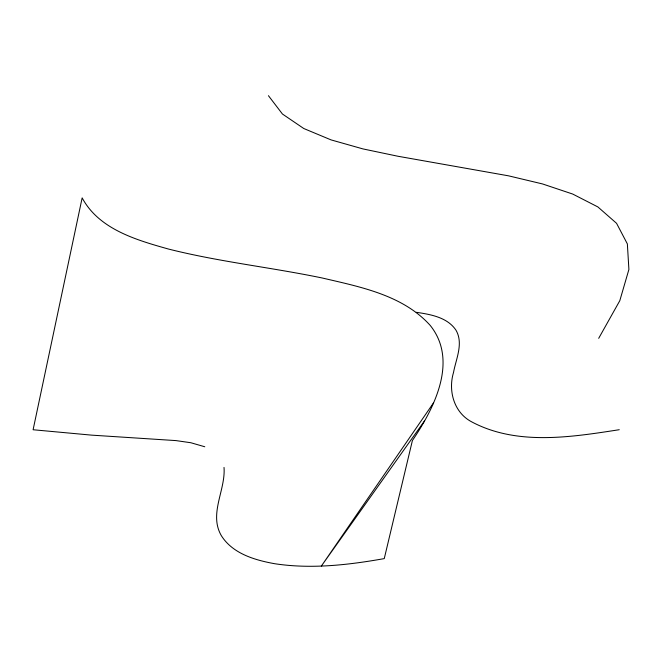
<?xml version="1.0" encoding="UTF-8"?>
<svg xmlns="http://www.w3.org/2000/svg" width="662" height="662" viewBox="0 0 662 662"><rect width="100%" height="100%" fill="white"/><g stroke="black" fill="none" stroke-linecap="round" stroke-linejoin="round"><path stroke-width="0.99" d="M224.021 467.43C225.767 490.228 208.596 513.737 221.373 535.723C232.701 553.689 254.887 560.135 274.606 563.701C311.066 569.279 348.195 565.017 384.258 558.612L412.409 440.503C434.082 408.512 458.567 360.922 430.283 325.497C402.935 295.078 360.285 286.894 322.212 277.99C271.106 267.374 219.006 261.821 168.347 249.011C136.413 240.016 98.952 229.309 82.154 197.864L33.1 429.746L91.571 435.133L176.018 440.602L190.838 442.737L204.781 446.759M598.688 338.332L619.806 300.68L628.9 269.459L627.361 243.914L616.562 223.317L597.894 206.949L572.738 194.065L542.476 183.928L508.482 175.819L398.003 156.265L362.95 148.909L331.074 139.897L303.784 128.519L282.442 114.021L268.433 95.692M433.527 402.86L321.343 566.084L424.557 420.833M619.26 429.712C571.016 437.185 516.931 445.874 471.807 421.917C453.975 412.666 447.967 390.861 453.52 372.491C456.002 358.829 463.632 343.661 456.06 330.305C447.479 317.297 430.581 314.417 416.282 312.298"/></g></svg>
